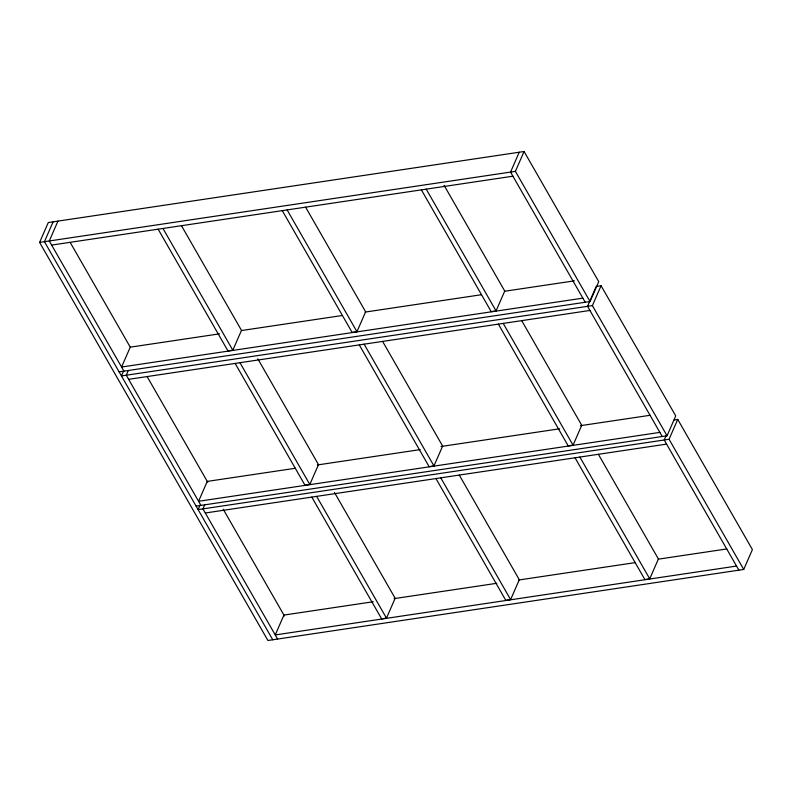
<?xml version="1.0" encoding="UTF-8"?>
<svg xmlns="http://www.w3.org/2000/svg" width="792" height="792" viewBox="0 0 792 792"><rect width="100%" height="100%" fill="white"/><g stroke="black" fill="none" stroke-linecap="round" stroke-linejoin="round"><path stroke-width="1.19" d="M674.111 419.958L677.734 419.413L752.4 549.589L743.718 569.448L267.924 640.5L39.6 242.411L48.282 222.552L524.076 151.5L598.732 281.675L590.06 301.534L119.107 371.864M53.113 221.829L44.441 241.689L272.765 639.778M57.955 221.107L49.282 240.966L123.938 371.141M123.364 371.527L121.443 375.943L592.396 305.613L601.069 285.744L596.227 286.466L587.555 306.336L662.221 436.511M128.205 370.805L126.274 375.22L200.94 505.395M158.133 229.185L227.977 350.945L232.818 350.222L241.491 330.363L181.457 225.68M200.03 505.187L198.109 509.603L669.062 439.273L677.734 419.413M204.871 504.464L202.94 508.88L277.606 639.055M282.279 210.642L352.123 332.412L356.954 331.69L365.637 311.82L305.593 207.148M235.135 363.429L304.979 485.199L309.811 484.476L318.493 464.617L257.845 358.865M519.235 152.222L510.553 172.082L585.219 302.257M590.06 301.534L515.394 171.359L524.076 151.5M421.374 189.872L491.218 311.642L496.059 310.919L504.742 291.05L444.084 185.308M359.281 344.896L429.115 466.656L433.957 465.934L442.639 446.074L382.595 341.392M311.8 497.099L381.635 618.859L386.476 618.136L395.158 598.277L334.501 492.535M498.376 324.116L568.22 445.886L573.062 445.163L581.734 425.304L521.7 320.621M435.947 478.556L505.781 600.326L510.622 599.603L519.304 579.734L459.261 475.061M666.151 435.58L664.221 439.996L738.887 570.171M196.099 506.118L667.052 435.788L675.734 415.929L601.069 285.744M575.042 457.786L644.886 579.556L649.727 578.833L658.399 558.964L598.366 454.291M39.6 242.411L515.394 171.359M51.638 245.084L512.919 176.2M219.582 333.828L130.264 347.163L121.582 367.023L582.853 298.148M241.6 330.531L341.936 315.553M365.181 312.078L481.417 294.723M504.662 291.248L574.408 280.843M128.641 379.328L589.911 310.454M295.357 468.26L207.256 481.407L198.584 501.277L659.855 432.392M317.374 464.963L420.156 449.618M440.956 446.51L559.637 428.789M580.437 425.68L650.183 415.275M205.306 512.998L666.577 444.114M373.24 601.742L283.922 615.077L275.25 634.937L736.52 566.062M394.04 598.633L496.822 583.288M518.849 579.991L635.085 562.637M658.33 559.162L726.848 548.935M592.396 305.613L667.052 435.788M669.062 439.273L743.718 569.448M426.215 189.149L496.059 310.919M503.217 323.393L573.062 445.163M579.883 457.063L649.727 578.833M287.12 209.92L356.954 331.69M364.112 344.173L433.957 465.934M440.778 477.833L510.622 599.603M162.974 228.462L232.818 350.222M239.976 362.706L309.811 484.476M316.642 496.376L386.476 618.136M70.201 242.441L130.175 347.015M147.193 376.695L207.781 482.328M223.255 509.286L284.447 615.988"/></g></svg>
